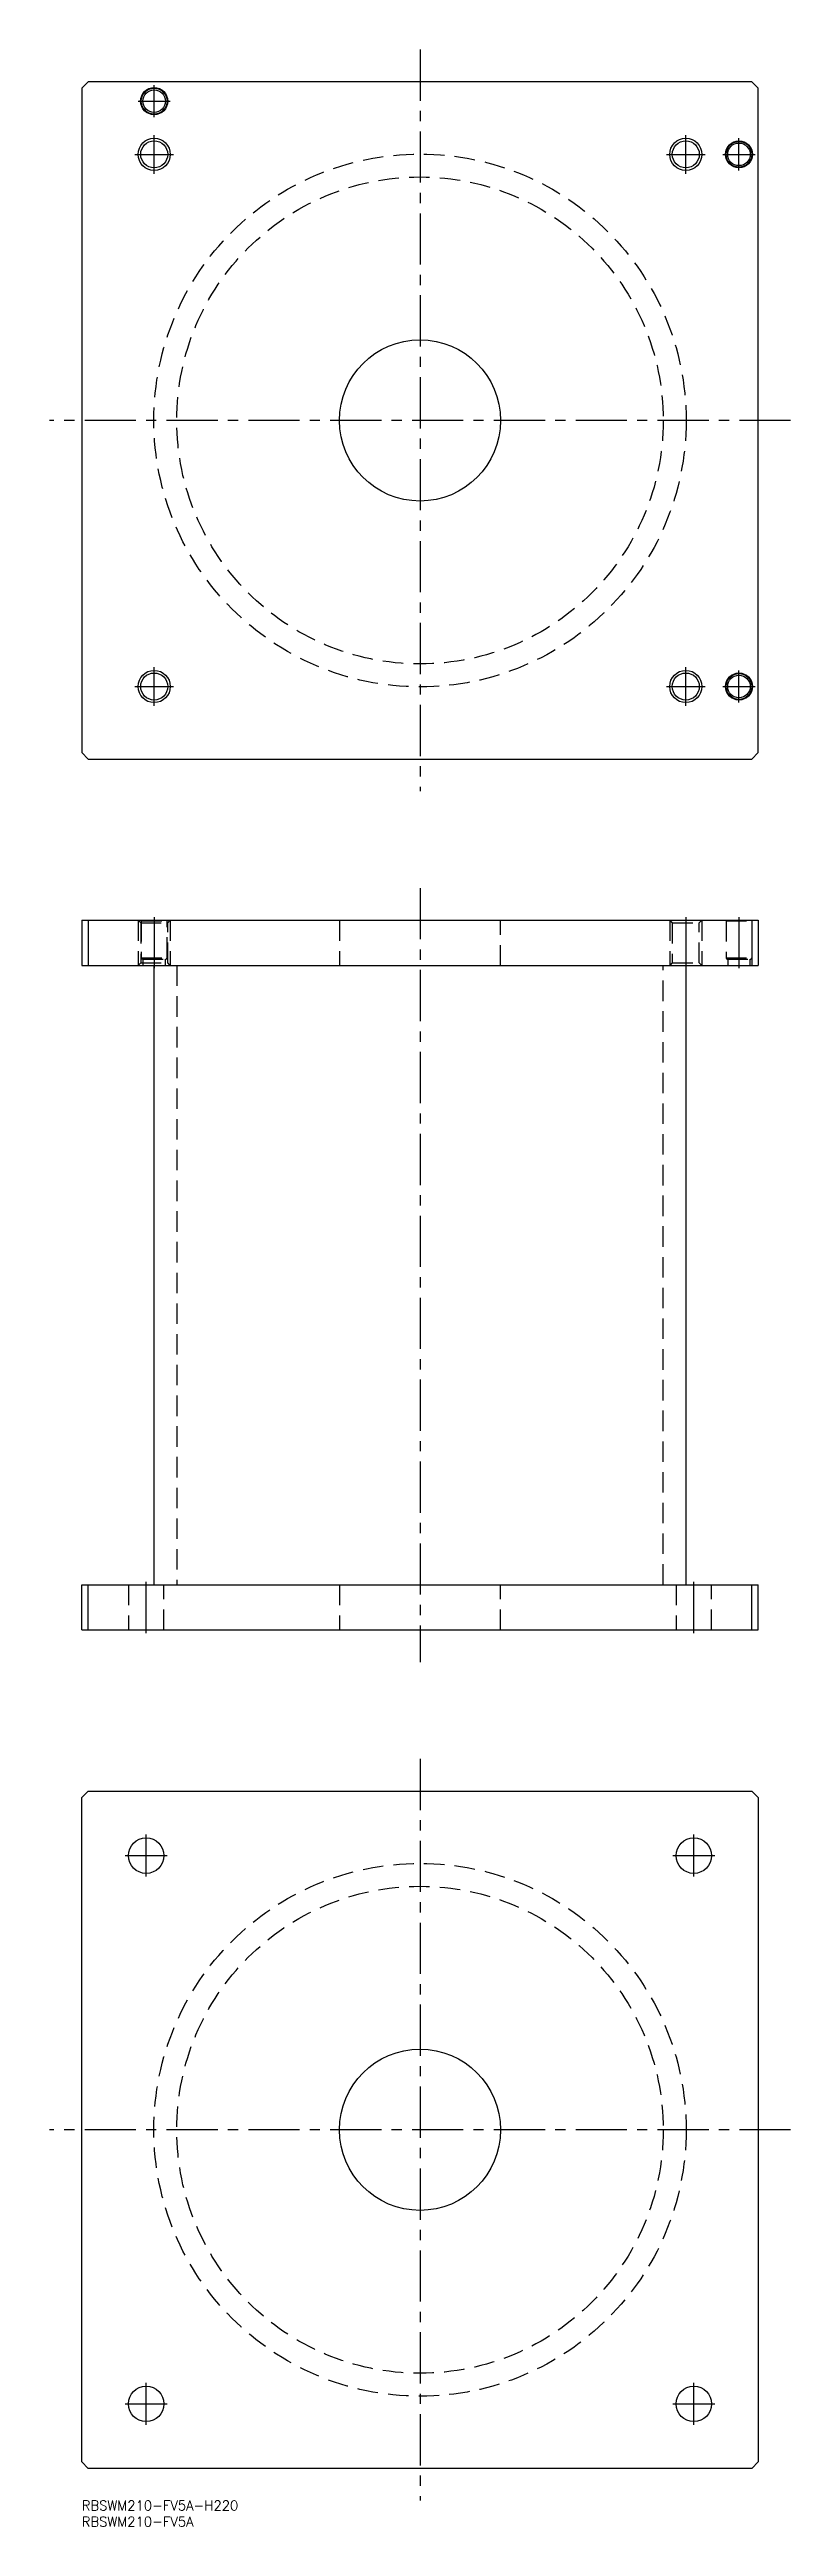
# Model space of a CAD drawing. Extents: x -10 to 220, y -8 to 760.
import ezdxf

# ---------------------------------------------------------------- set-up
doc = ezdxf.new("R2010")
doc.units = 0
doc.header["$LTSCALE"] = 0.5
doc.linetypes.add('CENTER', pattern=[50.8, 31.75, -6.35, 6.35, -6.35])
doc.linetypes.add('DASHED', pattern=[19.05, 12.7, -6.35])
doc.layers.get('0').update_dxf_attribs({"linetype": 'CONTINUOUS'})
for name, color, linetype in [('MSM_CENTER', 1, 'CENTER'), ('MSM_CONTINUOUS', 7, 'CONTINUOUS'), ('MSM_DASHED', 4, 'DASHED'), ('MSM_NARROW', 5, 'CONTINUOUS'), ('MSM_PART_NUMBER', 7, 'CONTINUOUS')]:
    doc.layers.add(name, color=color, linetype=linetype)
doc.styles.get("Standard").update_dxf_attribs({"font": 'txt.shx', "height": 3, "bigfont": 'bigfont.shx'})

msp = doc.modelspace()

# ---------------------------------------------------------------- linework, layer by layer
for p, q in [((2, 750), (0, 748)), ((208, 750), (2, 750)), ((210, 748), (208, 750))]:
    msp.add_line(p, q)
for centre, radius in [((22.5, 744), 4.2), ((22.5, 744), 4), ((22.5, 744), 3.5), ((22.5, 727.5), 4.188), ((187.5, 727.5), 4.188), ((204, 727.5), 4.2), ((204, 727.5), 4), ((204, 727.5), 3.5)]:
    msp.add_circle(centre, radius)
at = {"layer": 'MSM_CENTER'}
for p, q in [((105, 760), (105, 530)), ((22.5, 739), (22.5, 749)), ((17.5, 744), (27.5, 744)), ((22.5, 721.5), (22.5, 733.5)), ((187.5, 721.5), (187.5, 733.5)), ((204, 722.5), (204, 732.5)), ((16.5, 727.5), (28.5, 727.5)), ((181.5, 727.5), (193.5, 727.5)), ((199, 727.5), (209, 727.5)), ((220, 645), (-10, 645)), ((22.5, 556.5), (22.5, 568.5)), ((187.5, 556.5), (187.5, 568.5)), ((16.5, 562.5), (28.5, 562.5)), ((181.5, 562.5), (193.5, 562.5)), ((199, 562.5), (209, 562.5)), ((204, 557.5), (204, 567.5)), ((105, 500), (105, 260)), ((22.5, 491), (22.5, 475)), ((187.5, 491), (187.5, 475)), ((204, 491), (204, 475)), ((20, 269), (20, 285)), ((190, 269), (190, 285)), ((105, 230), (105, 0)), ((13.5, 200), (26.5, 200)), ((20, 193.5), (20, 206.5)), ((183.5, 200), (196.5, 200)), ((190, 193.5), (190, 206.5)), ((220, 115), (-10, 115)), ((20, 23.5), (20, 36.5)), ((190, 23.5), (190, 36.5)), ((13.5, 30), (26.5, 30)), ((183.5, 30), (196.5, 30))]:
    msp.add_line(p, q, dxfattribs=at)
at = {"layer": 'MSM_CONTINUOUS'}
for p, q in [((0, 748), (0, 542)), ((210, 542), (210, 748)), ((0, 542), (2, 540)), ((2, 540), (208, 540)), ((208, 540), (210, 542)), ((0, 490), (210, 490)), ((0, 490), (0, 476)), ((2, 490), (2, 476)), ((208, 490), (208, 476)), ((210, 490), (210, 476)), ((0, 476), (210, 476)), ((22.4, 476), (22.4, 284)), ((187.6, 284), (187.6, 476)), ((0, 270), (0, 284)), ((0, 284), (210, 284)), ((2, 270), (2, 284)), ((208, 270), (208, 284)), ((210, 270), (210, 284)), ((0, 270), (210, 270)), ((0, 218), (2, 220)), ((0, 12), (0, 218)), ((2, 220), (208, 220)), ((208, 220), (210, 218)), ((210, 218), (210, 12)), ((2, 10), (0, 12)), ((208, 10), (2, 10)), ((210, 12), (208, 10))]:
    msp.add_line(p, q, dxfattribs=at)
for centre, radius in [((105, 645), 25), ((22.5, 562.5), 4.188), ((187.5, 562.5), 4.188), ((204, 562.5), 4.2), ((204, 562.5), 4), ((204, 562.5), 3.5), ((20, 200), 5.5), ((190, 200), 5.5), ((105, 115), 25), ((20, 30), 5.5), ((190, 30), 5.5)]:
    msp.add_circle(centre, radius, dxfattribs=at)
at = {"layer": 'MSM_DASHED'}
for p, q in [((17.5, 490), (18.312, 489.188)), ((17.5, 490), (17.5, 476)), ((18.3, 490), (18.5, 489.8)), ((18.312, 489.188), (26.688, 489.188)), ((18.312, 489.188), (18.312, 476.812)), ((18.5, 489.8), (26.5, 489.8)), ((18.5, 489.8), (18.5, 478.4)), ((26.5, 489.8), (26.7, 490)), ((26.5, 478.4), (26.5, 489.8)), ((26.688, 489.188), (27.5, 490)), ((26.688, 476.812), (26.688, 489.188)), ((27.5, 490), (27.5, 476)), ((80, 490), (80, 476)), ((130, 476), (130, 490)), ((182.5, 490), (183.312, 489.188)), ((182.5, 490), (182.5, 476)), ((183.312, 489.188), (191.688, 489.188)), ((183.312, 489.188), (183.312, 476.812)), ((191.688, 489.188), (192.5, 490)), ((191.688, 476.812), (191.688, 489.188)), ((192.5, 490), (192.5, 476)), ((199.8, 490), (200, 489.8)), ((200, 489.8), (208, 489.8)), ((200, 489.8), (200, 478.4)), ((208, 489.8), (208.2, 490)), ((18.312, 476.812), (17.5, 476)), ((18.312, 476.812), (26.688, 476.812)), ((18.507, 478.4), (26.493, 478.4)), ((18.9, 478), (26.1, 478)), ((19, 478), (19, 476)), ((26, 476), (26, 478)), ((27.5, 476), (26.688, 476.812)), ((183.312, 476.812), (182.5, 476)), ((183.312, 476.812), (191.688, 476.812)), ((192.5, 476), (191.688, 476.812)), ((200.007, 478.4), (207.993, 478.4)), ((200.4, 478), (207.6, 478)), ((200.5, 478), (200.5, 476)), ((207.5, 476), (207.5, 478)), ((29.5, 476), (29.5, 284)), ((180.5, 284), (180.5, 476)), ((14.5, 284), (14.5, 270)), ((25.5, 270), (25.5, 284)), ((80, 284), (80, 270)), ((130, 270), (130, 284)), ((184.5, 284), (184.5, 270)), ((195.5, 270), (195.5, 284))]:
    msp.add_line(p, q, dxfattribs=at)
for centre, radius in [((105, 645), 82.6), ((105, 645), 75.5), ((105, 115), 82.6), ((105, 115), 75.5)]:
    msp.add_circle(centre, radius, dxfattribs=at)
for centre, start, end in [((18.9, 478.4), 180, 270), ((26.1, 478.4), 270, 360), ((200.4, 478.4), 180, 270), ((207.6, 478.4), 270, 360)]:
    msp.add_arc(centre, 0.4, start, end, dxfattribs=at)
at = {"layer": 'MSM_NARROW'}
for centre in [(22.5, 727.5), (187.5, 727.5), (22.5, 562.5), (187.5, 562.5)]:
    msp.add_circle(centre, 5, dxfattribs=at)

# ---------------------------------------------------------------- texts
at = {"layer": 'MSM_PART_NUMBER'}
for s, p in [('RBSWM210-FV5A-H220', (0, -3)), ('RBSWM210-FV5A', (0, -8))]:
    msp.add_text(s, height=3, dxfattribs=at).set_placement(p)

doc.saveas('drawing.dxf')
